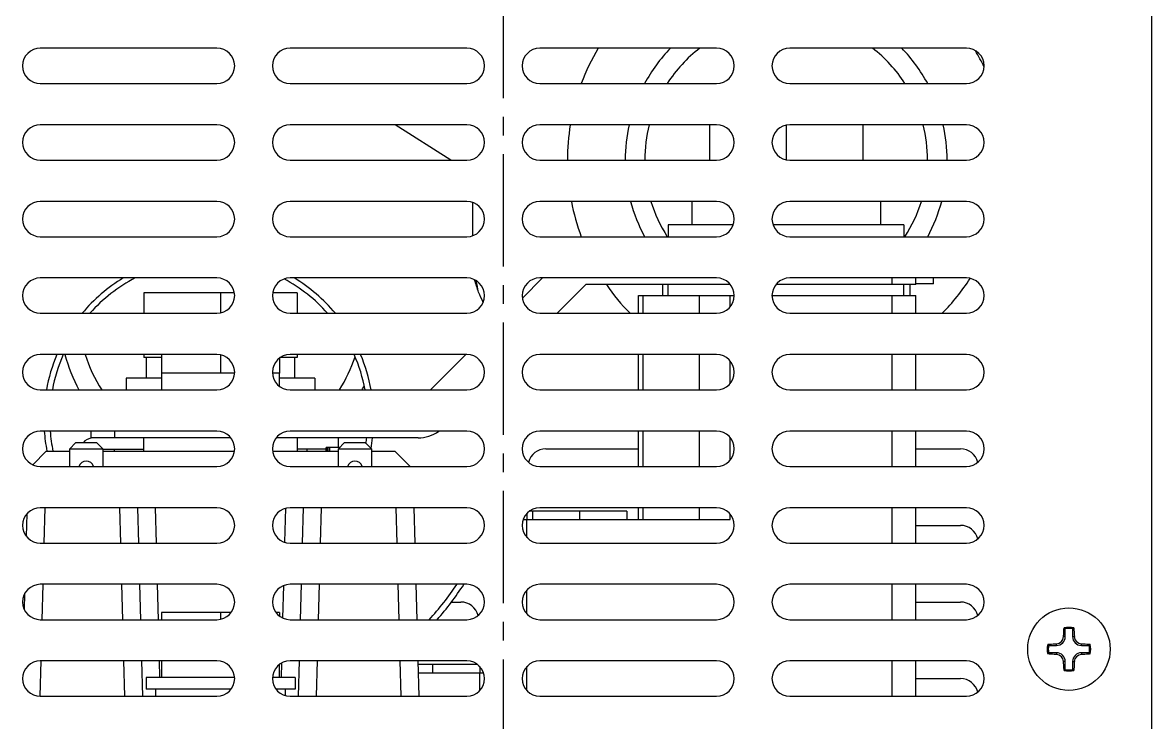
# Model space of a CAD drawing. Extents: x -329 to 5579, y -1951 to 3105.
# Drawn here: x 2736 to 2831.8, y -1746.6 to -1687.2 of the extents above; entities that cross this region are included whole.
import ezdxf

# ---------------------------------------------------------------- set-up
doc = ezdxf.new("R2010")
doc.units = 0
doc.linetypes.add('CENTER', pattern=[17.8, 10.75, -2.35, 2.35, -2.35])
doc.linetypes.add('CENTER2', pattern=[28.575, 19.05, -3.175, 3.175, -3.175])
for name, color, linetype in [('3', 112, 'CENTER'), ('BLOCK-SP2-09DXF_CONTINUOUS', 7, 'CONTINUOUS'), ('BUS_BAR_SP2-DXF_CONTINUOUS', 7, 'CONTINUOUS'), ('BUSHING30_DXF_CONTINUOUS_L', 7, 'CONTINUOUS'), ('CT-TS203W_DXF_CONTINUOUS_L', 7, 'CONTINUOUS'), ('FUSE90-320A_DXF_CONTINUOUS', 7, 'CONTINUOUS'), ('HEX_M5X16_DXF_CONTINUOUS_L', 7, 'CONTINUOUS'), ('HEX_M5X25_DXF_CONTINUOUS_L', 7, 'CONTINUOUS'), ('HEX_M6X12_DXF_CONTINUOUS_L', 7, 'CONTINUOUS'), ('HEX_M8X12_DXF_CONTINUOUS_L', 7, 'CONTINUOUS'), ('PANEL_BK-SPIDXF_CONTINUOUS', 7, 'CONTINUOUS'), ('PANEL_F-SPIIDXF_CONTINUOUS', 7, 'CONTINUOUS'), ('S_WASHER_M6_DXF_CONTINUOUS', 7, 'CONTINUOUS'), ('S_WASHER_M8_DXF_CONTINUOUS', 7, 'CONTINUOUS'), ('SEMIKRON_SKKDXF_CONTINUOUS', 7, 'CONTINUOUS'), ('TH_T3X8_DXF_CONTINUOUS_LIN', 7, 'CONTINUOUS'), ('WASHER_M6_DXF_CONTINUOUS_L', 7, 'CONTINUOUS'), ('WASHER_M8_DXF_CONTINUOUS_L', 7, 'CONTINUOUS')]:
    doc.layers.add(name, color=color, linetype=linetype)

msp = doc.modelspace()

# ---------------------------------------------------------------- linework, layer by layer
at = {"layer": '3', "linetype": 'CENTER2', "ltscale": 0.5}
msp.add_line((2776.846, -1879.381), (2776.846, -1629.667), dxfattribs=at)
at = {"layer": 'BLOCK-SP2-09DXF_CONTINUOUS', "color": 7, "linetype": 'CONTINUOUS'}
for p, q in [((2790.846, -1710.402), (2790.846, -1709.469)), ((2810.846, -1710.402), (2810.846, -1709.469)), ((2788.32, -1710.402), (2796.446, -1710.402)), ((2788.32, -1711.902), (2788.32, -1710.402)), ((2788.722, -1711.902), (2788.722, -1710.402)), ((2793.485, -1711.902), (2793.485, -1710.402)), ((2796.083, -1711.378), (2796.083, -1710.402)), ((2799.646, -1710.402), (2811.846, -1710.402)), ((2809.846, -1711.902), (2809.846, -1710.402)), ((2811.846, -1711.902), (2811.846, -1710.402)), ((2788.32, -1718.402), (2788.32, -1715.402)), ((2788.722, -1718.402), (2788.722, -1715.402)), ((2793.485, -1718.402), (2793.485, -1715.402)), ((2809.846, -1718.402), (2809.846, -1715.402)), ((2811.846, -1718.402), (2811.846, -1715.402)), ((2796.083, -1717.878), (2796.083, -1715.925)), ((2762.846, -1723.302), (2762.846, -1722.469)), ((2788.32, -1724.902), (2788.32, -1721.902)), ((2788.722, -1724.902), (2788.722, -1721.902)), ((2793.485, -1724.902), (2793.485, -1721.902)), ((2796.083, -1724.378), (2796.083, -1722.425)), ((2809.846, -1724.902), (2809.846, -1721.902)), ((2811.846, -1724.902), (2811.846, -1721.902)), ((2759.346, -1723.402), (2761.824, -1723.402)), ((2760.208, -1723.602), (2760.208, -1723.402)), ((2743.846, -1723.602), (2743.846, -1723.469)), ((2788.32, -1729.402), (2788.32, -1728.402)), ((2788.722, -1729.402), (2788.722, -1728.402)), ((2793.485, -1729.402), (2793.485, -1728.402)), ((2796.083, -1729.402), (2796.083, -1728.925)), ((2809.846, -1731.402), (2809.846, -1728.402)), ((2811.846, -1731.402), (2811.846, -1728.402)), ((2778.534, -1729.402), (2796.083, -1729.402)), ((2778.846, -1730.92), (2778.846, -1729.402)), ((2809.846, -1737.902), (2809.846, -1734.902)), ((2811.846, -1737.902), (2811.846, -1734.902)), ((2778.846, -1737.42), (2778.846, -1735.384)), ((2809.846, -1744.402), (2809.846, -1741.402)), ((2811.846, -1744.402), (2811.846, -1741.402)), ((2769.624, -1742.402), (2775.159, -1742.402)), ((2774.846, -1743.92), (2774.846, -1742.402)), ((2778.846, -1743.92), (2778.846, -1741.884))]:
    msp.add_line(p, q, dxfattribs=at)
at = {"layer": 'BUS_BAR_SP2-DXF_CONTINUOUS', "color": 7, "linetype": 'CONTINUOUS'}
for p, q in [((2778.463, -1710.61), (2780.171, -1708.902)), ((2809.846, -1709.469), (2809.846, -1708.902)), ((2811.846, -1709.469), (2811.846, -1708.902)), ((2813.346, -1709.402), (2813.346, -1708.902)), ((2783.846, -1709.469), (2781.414, -1711.902)), ((2796.119, -1709.469), (2783.846, -1709.469)), ((2811.846, -1709.469), (2799.974, -1709.469)), ((2813.346, -1709.402), (2811.846, -1709.402)), ((2770.671, -1718.402), (2773.671, -1715.402)), ((2741.846, -1721.902), (2741.846, -1722.469)), ((2753.719, -1722.469), (2741.846, -1722.469)), ((2743.846, -1721.902), (2743.846, -1722.469)), ((2769.604, -1722.469), (2757.574, -1722.469))]:
    msp.add_line(p, q, dxfattribs=at)
msp.add_arc((2769.604, -1719.469), 3, 270, 305.78188, dxfattribs=at)
at = {"layer": 'BUSHING30_DXF_CONTINUOUS_L', "color": 7, "linetype": 'CONTINUOUS'}
for centre, radius, start, end in [((2800.846, -1698.902), 18.561, 149.20955, 159.49838), ((2800.846, -1698.902), 13.659, 135.92072, 151.57872), ((2800.846, -1698.902), 12, 127.65527, 147.19733), ((2800.846, -1698.902), 12, 32.80267, 52.34473), ((2800.846, -1698.902), 13.659, 28.42128, 44.07928), ((2800.846, -1698.902), 18.561, 25.18392, 30.01717), ((2800.846, -1698.902), 18.561, 170.69724, 180), ((2800.846, -1698.902), 13.659, 167.31129, 180), ((2800.846, -1698.902), 12, 165.52223, 180), ((2800.846, -1698.902), 12, 0, 14.47777), ((2800.846, -1698.902), 13.659, 0, 12.68871), ((2800.846, -1698.902), 18.561, 190.8708, 200.50162), ((2800.846, -1698.902), 13.659, 194.84795, 208.42128), ((2800.846, -1698.902), 12, 196.95889, 212.80267), ((2800.846, -1698.902), 12, 327.19733, 343.04111), ((2800.846, -1698.902), 13.659, 331.57872, 345.15205), ((2800.846, -1698.902), 18.561, 315.53906, 327.2735), ((2800.846, -1698.902), 18.561, 214.71009, 224.46094), ((2752.846, -1711.902), 13.659, 194.84795, 208.42128), ((2752.846, -1711.902), 12, 196.95889, 212.80267), ((2752.846, -1711.902), 12, 327.19733, 342.11267), ((2752.846, -1711.902), 13.659, 331.57872, 333.2879)]:
    msp.add_arc(centre, radius, start, end, dxfattribs=at)
at = {"layer": 'CT-TS203W_DXF_CONTINUOUS_L', "color": 7, "linetype": 'CONTINUOUS'}
for p, q in [((2772.396, -1698.902), (2767.656, -1695.902)), ((2774.246, -1705.314), (2774.246, -1702.489))]:
    msp.add_line(p, q, dxfattribs=at)
for centre, radius, start, end in [((2751.846, -1720.873), 14, 121.19821, 140.13424), ((2751.846, -1720.873), 13.5, 117.51016, 138.34623), ((2751.846, -1720.873), 13.5, 41.65377, 61.70286), ((2751.846, -1720.873), 14, 39.86576, 58.80179), ((2701.711, -1725.579), 74.654, 11.95285, 12.73334), ((2751.846, -1720.873), 25.3, 23.01688, 25.15808), ((2751.846, -1720.873), 14, 156.98787, 169.83164), ((2751.846, -1720.873), 13.5, 156.09054, 169.44862), ((2751.846, -1720.873), 13.5, 10.55138, 23.90946), ((2751.846, -1720.873), 14, 10.16836, 23.01213), ((2751.846, -1720.873), 14, 184.21706, 191.19808), ((2751.846, -1720.873), 13.5, 184.37196, 191.66308), ((2751.846, -1720.873), 13.5, 351.18655, 353.20705), ((2751.846, -1720.873), 14, 349.71583, 353.45077), ((2751.846, -1720.873), 25.3, 317.68096, 326.31651), ((2751.846, -1720.873), 25.8, 318.68536, 327.0529)]:
    msp.add_arc(centre, radius, start, end, dxfattribs=at)
msp.add_open_spline([(2774.746, -1710.118), (2774.635, -1709.765), (2774.517, -1709.415), (2774.412, -1709.06)], degree=3, dxfattribs=at)
at = {"layer": 'FUSE90-320A_DXF_CONTINUOUS', "color": 7, "linetype": 'CONTINUOUS'}
for p, q in [((2796.359, -1704.402), (2790.846, -1704.402)), ((2790.846, -1704.402), (2790.846, -1705.402)), ((2810.846, -1704.402), (2799.734, -1704.402)), ((2810.846, -1704.402), (2810.846, -1705.402)), ((2790.346, -1709.469), (2790.346, -1710.402)), ((2811.346, -1709.469), (2811.346, -1710.402))]:
    msp.add_line(p, q, dxfattribs=at)
at = {"layer": 'HEX_M5X16_DXF_CONTINUOUS_L', "color": 7, "linetype": 'CONTINUOUS'}
for p, q in [((2774.645, -1741.702), (2769.605, -1741.702)), ((2770.846, -1741.702), (2770.846, -1742.402)), ((2774.846, -1741.884), (2774.846, -1742.402))]:
    msp.add_line(p, q, dxfattribs=at)
at = {"layer": 'HEX_M5X25_DXF_CONTINUOUS_L', "color": 7, "linetype": 'CONTINUOUS'}
for p, q in [((2778.846, -1728.884), (2778.846, -1729.402)), ((2779.32, -1728.702), (2779.048, -1728.702)), ((2787.32, -1728.702), (2779.32, -1728.702)), ((2779.32, -1728.702), (2779.32, -1729.402)), ((2783.32, -1728.702), (2783.32, -1729.402)), ((2787.32, -1728.702), (2787.32, -1729.402))]:
    msp.add_line(p, q, dxfattribs=at)
at = {"layer": 'HEX_M6X12_DXF_CONTINUOUS_L', "color": 7, "linetype": 'CONTINUOUS'}
for p, q in [((2747.846, -1715.402), (2747.846, -1716.969)), ((2752.846, -1715.433), (2752.846, -1716.969)), ((2757.846, -1715.703), (2757.846, -1716.969)), ((2754.043, -1716.969), (2747.846, -1716.969)), ((2757.846, -1716.969), (2757.25, -1716.969)), ((2753.745, -1737.302), (2747.846, -1737.302)), ((2747.846, -1737.302), (2747.846, -1737.902)), ((2752.846, -1737.302), (2752.846, -1737.871)), ((2757.846, -1737.302), (2757.548, -1737.302)), ((2757.846, -1737.302), (2757.846, -1737.6))]:
    msp.add_line(p, q, dxfattribs=at)
at = {"layer": 'HEX_M8X12_DXF_CONTINUOUS_L', "color": 7, "linetype": 'CONTINUOUS'}
for p, q in [((2794.346, -1695.902), (2794.346, -1698.902)), ((2800.846, -1695.933), (2800.846, -1698.871)), ((2807.346, -1695.902), (2807.346, -1698.902)), ((2754.023, -1710.152), (2746.346, -1710.152)), ((2746.346, -1710.152), (2746.346, -1711.902)), ((2752.846, -1710.152), (2752.846, -1711.871)), ((2759.346, -1710.152), (2757.27, -1710.152)), ((2759.346, -1710.152), (2759.346, -1711.902)), ((2746.346, -1715.402), (2746.346, -1715.652)), ((2747.846, -1715.652), (2746.346, -1715.652)), ((2759.346, -1715.652), (2757.921, -1715.652)), ((2759.346, -1715.402), (2759.346, -1715.652))]:
    msp.add_line(p, q, dxfattribs=at)
at = {"layer": 'PANEL_BK-SPIDXF_CONTINUOUS', "color": 7, "linetype": 'CONTINUOUS'}
for p, q in [((2780.446, -1723.402), (2788.32, -1723.402)), ((2811.846, -1723.402), (2815.646, -1723.402)), ((2811.846, -1729.902), (2815.646, -1729.902)), ((2772.446, -1736.402), (2773.246, -1736.402)), ((2811.846, -1736.402), (2815.646, -1736.402)), ((2811.846, -1742.902), (2815.646, -1742.902))]:
    msp.add_line(p, q, dxfattribs=at)
for centre, start, end in [((2780.446, -1724.902), 90, 166.56), ((2815.646, -1724.902), 13.44, 90), ((2815.646, -1731.402), 13.44, 90), ((2773.246, -1737.902), 13.44, 90), ((2815.646, -1737.902), 13.44, 90), ((2815.646, -1744.402), 13.44, 90)]:
    msp.add_arc(centre, 1.5, start, end, dxfattribs=at)
at = {"layer": 'PANEL_F-SPIIDXF_CONTINUOUS', "color": 7, "linetype": 'CONTINUOUS'}
for p, q in [((2831.846, -1670.402), (2831.846, -1751.402)), ((2752.546, -1689.402), (2737.546, -1689.402)), ((2773.746, -1689.402), (2758.746, -1689.402)), ((2794.946, -1689.402), (2779.946, -1689.402)), ((2816.146, -1689.402), (2801.146, -1689.402)), ((2737.546, -1692.402), (2752.546, -1692.402)), ((2758.746, -1692.402), (2773.746, -1692.402)), ((2779.946, -1692.402), (2794.946, -1692.402)), ((2801.146, -1692.402), (2816.146, -1692.402)), ((2752.546, -1695.902), (2737.546, -1695.902)), ((2773.746, -1695.902), (2758.746, -1695.902)), ((2794.946, -1695.902), (2779.946, -1695.902)), ((2816.146, -1695.902), (2801.146, -1695.902)), ((2737.546, -1698.902), (2752.546, -1698.902)), ((2758.746, -1698.902), (2773.746, -1698.902)), ((2779.946, -1698.902), (2794.946, -1698.902)), ((2801.146, -1698.902), (2816.146, -1698.902)), ((2752.546, -1702.402), (2737.546, -1702.402)), ((2773.746, -1702.402), (2758.746, -1702.402)), ((2794.946, -1702.402), (2779.946, -1702.402)), ((2816.146, -1702.402), (2801.146, -1702.402)), ((2737.546, -1705.402), (2752.546, -1705.402)), ((2758.746, -1705.402), (2773.746, -1705.402)), ((2779.946, -1705.402), (2794.946, -1705.402)), ((2801.146, -1705.402), (2816.146, -1705.402)), ((2752.546, -1708.902), (2737.546, -1708.902)), ((2773.746, -1708.902), (2758.746, -1708.902)), ((2794.946, -1708.902), (2779.946, -1708.902)), ((2816.146, -1708.902), (2801.146, -1708.902)), ((2737.546, -1711.902), (2752.546, -1711.902)), ((2758.746, -1711.902), (2773.746, -1711.902)), ((2779.946, -1711.902), (2794.946, -1711.902)), ((2801.146, -1711.902), (2816.146, -1711.902)), ((2752.546, -1715.402), (2737.546, -1715.402)), ((2773.746, -1715.402), (2758.746, -1715.402)), ((2794.946, -1715.402), (2779.946, -1715.402)), ((2816.146, -1715.402), (2801.146, -1715.402)), ((2737.546, -1718.402), (2752.546, -1718.402)), ((2758.746, -1718.402), (2773.746, -1718.402)), ((2779.946, -1718.402), (2794.946, -1718.402)), ((2801.146, -1718.402), (2816.146, -1718.402)), ((2752.546, -1721.902), (2737.546, -1721.902)), ((2773.746, -1721.902), (2758.746, -1721.902)), ((2794.946, -1721.902), (2779.946, -1721.902)), ((2816.146, -1721.902), (2801.146, -1721.902)), ((2737.546, -1724.902), (2752.546, -1724.902)), ((2758.746, -1724.902), (2773.746, -1724.902)), ((2779.946, -1724.902), (2794.946, -1724.902)), ((2801.146, -1724.902), (2816.146, -1724.902)), ((2752.546, -1728.402), (2737.546, -1728.402)), ((2773.746, -1728.402), (2758.746, -1728.402)), ((2794.946, -1728.402), (2779.946, -1728.402)), ((2816.146, -1728.402), (2801.146, -1728.402)), ((2737.546, -1731.402), (2752.546, -1731.402)), ((2758.746, -1731.402), (2773.746, -1731.402)), ((2779.946, -1731.402), (2794.946, -1731.402)), ((2801.146, -1731.402), (2816.146, -1731.402)), ((2752.546, -1734.902), (2737.546, -1734.902)), ((2773.746, -1734.902), (2758.746, -1734.902)), ((2794.946, -1734.902), (2779.946, -1734.902)), ((2816.146, -1734.902), (2801.146, -1734.902)), ((2737.546, -1737.902), (2752.546, -1737.902)), ((2758.746, -1737.902), (2773.746, -1737.902)), ((2779.946, -1737.902), (2794.946, -1737.902)), ((2801.146, -1737.902), (2816.146, -1737.902)), ((2752.546, -1741.402), (2737.546, -1741.402)), ((2773.746, -1741.402), (2758.746, -1741.402)), ((2794.946, -1741.402), (2779.946, -1741.402)), ((2816.146, -1741.402), (2801.146, -1741.402)), ((2737.546, -1744.402), (2752.546, -1744.402)), ((2758.746, -1744.402), (2773.746, -1744.402)), ((2779.946, -1744.402), (2794.946, -1744.402)), ((2801.146, -1744.402), (2816.146, -1744.402))]:
    msp.add_line(p, q, dxfattribs=at)
for centre, start, end in [((2737.546, -1690.902), 90, 270), ((2752.546, -1690.902), 270, 90), ((2758.746, -1690.902), 90, 270), ((2773.746, -1690.902), 270, 90), ((2779.946, -1690.902), 90, 270), ((2794.946, -1690.902), 270, 90), ((2801.146, -1690.902), 90, 270), ((2816.146, -1690.902), 270, 90), ((2737.546, -1697.402), 90, 270), ((2752.546, -1697.402), 270, 90), ((2758.746, -1697.402), 90, 270), ((2773.746, -1697.402), 270, 90), ((2779.946, -1697.402), 90, 270), ((2794.946, -1697.402), 270, 90), ((2801.146, -1697.402), 90, 270), ((2816.146, -1697.402), 270, 90), ((2737.546, -1703.902), 90, 270), ((2752.546, -1703.902), 270, 90), ((2758.746, -1703.902), 90, 270), ((2773.746, -1703.902), 270, 90), ((2779.946, -1703.902), 90, 270), ((2794.946, -1703.902), 270, 90), ((2801.146, -1703.902), 90, 270), ((2816.146, -1703.902), 270, 90), ((2737.546, -1710.402), 90, 270), ((2752.546, -1710.402), 270, 90), ((2758.746, -1710.402), 90, 270), ((2773.746, -1710.402), 270, 90), ((2779.946, -1710.402), 90, 270), ((2794.946, -1710.402), 270, 90), ((2801.146, -1710.402), 90, 270), ((2816.146, -1710.402), 270, 90), ((2737.546, -1716.902), 90, 270), ((2752.546, -1716.902), 270, 90), ((2758.746, -1716.902), 90, 270), ((2773.746, -1716.902), 270, 90), ((2779.946, -1716.902), 90, 270), ((2794.946, -1716.902), 270, 90), ((2801.146, -1716.902), 90, 270), ((2816.146, -1716.902), 270, 90), ((2737.546, -1723.402), 90, 270), ((2752.546, -1723.402), 270, 90), ((2758.746, -1723.402), 90, 270), ((2773.746, -1723.402), 270, 90), ((2779.946, -1723.402), 90, 270), ((2794.946, -1723.402), 270, 90), ((2801.146, -1723.402), 90, 270), ((2816.146, -1723.402), 270, 90), ((2737.546, -1729.902), 90, 270), ((2752.546, -1729.902), 270, 90), ((2758.746, -1729.902), 90, 270), ((2773.746, -1729.902), 270, 90), ((2779.946, -1729.902), 90, 270), ((2794.946, -1729.902), 270, 90), ((2801.146, -1729.902), 90, 270), ((2816.146, -1729.902), 270, 90), ((2737.546, -1736.402), 90, 270), ((2752.546, -1736.402), 270, 90), ((2758.746, -1736.402), 90, 270), ((2773.746, -1736.402), 270, 90), ((2779.946, -1736.402), 90, 270), ((2794.946, -1736.402), 270, 90), ((2801.146, -1736.402), 90, 270), ((2816.146, -1736.402), 270, 90), ((2737.546, -1742.902), 90, 270), ((2752.546, -1742.902), 270, 90), ((2758.746, -1742.902), 90, 270), ((2773.746, -1742.902), 270, 90), ((2779.946, -1742.902), 90, 270), ((2794.946, -1742.902), 270, 90), ((2801.146, -1742.902), 90, 270), ((2816.146, -1742.902), 270, 90)]:
    msp.add_arc(centre, 1.5, start, end, dxfattribs=at)
at = {"layer": 'S_WASHER_M6_DXF_CONTINUOUS', "color": 7, "linetype": 'CONTINUOUS'}
for p, q in [((2747.846, -1716.969), (2747.846, -1718.402)), ((2757.826, -1716.969), (2757.826, -1718.084)), ((2747.846, -1741.402), (2747.846, -1742.802)), ((2757.826, -1741.72), (2757.826, -1742.802))]:
    msp.add_line(p, q, dxfattribs=at)
at = {"layer": 'S_WASHER_M8_DXF_CONTINUOUS', "color": 7, "linetype": 'CONTINUOUS'}
for p, q in [((2746.546, -1715.652), (2746.546, -1717.402)), ((2759.13, -1715.652), (2759.13, -1717.402))]:
    msp.add_line(p, q, dxfattribs=at)
at = {"layer": 'SEMIKRON_SKKDXF_CONTINUOUS', "color": 7, "linetype": 'CONTINUOUS'}
for p, q in [((2746.346, -1723.602), (2746.346, -1722.469)), ((2759.346, -1722.469), (2759.346, -1723.602)), ((2740.546, -1722.902), (2740.046, -1723.402)), ((2740.046, -1723.402), (2742.846, -1723.402)), ((2740.046, -1724.902), (2740.046, -1723.402)), ((2742.346, -1722.902), (2740.546, -1722.902)), ((2742.846, -1723.402), (2742.346, -1722.902)), ((2742.846, -1723.402), (2742.846, -1724.902)), ((2762.962, -1723.302), (2761.824, -1723.302)), ((2761.824, -1723.602), (2761.824, -1723.302)), ((2761.861, -1723.602), (2761.861, -1723.302)), ((2761.954, -1723.302), (2761.954, -1723.602)), ((2762.108, -1723.602), (2762.108, -1723.302)), ((2763.346, -1722.902), (2762.846, -1723.402)), ((2762.846, -1723.402), (2765.646, -1723.402)), ((2762.846, -1724.902), (2762.846, -1723.402)), ((2765.146, -1722.902), (2763.346, -1722.902)), ((2765.646, -1723.402), (2765.146, -1722.902)), ((2765.646, -1723.402), (2765.646, -1724.902)), ((2738.061, -1723.602), (2736.906, -1724.757)), ((2738.061, -1723.602), (2740.046, -1723.602)), ((2746.346, -1723.469), (2742.846, -1723.469)), ((2742.846, -1723.602), (2754.031, -1723.602)), ((2757.262, -1723.602), (2762.846, -1723.602)), ((2765.646, -1723.602), (2767.631, -1723.602)), ((2768.931, -1724.902), (2767.631, -1723.602)), ((2736.372, -1730.832), (2736.422, -1728.91)), ((2737.935, -1728.402), (2737.856, -1731.41)), ((2744.38, -1731.402), (2744.302, -1728.402)), ((2745.801, -1728.402), (2745.88, -1731.402)), ((2747.301, -1728.402), (2747.379, -1731.402)), ((2758.315, -1731.337), (2758.391, -1728.446)), ((2759.813, -1731.402), (2759.891, -1728.402)), ((2761.391, -1728.402), (2761.312, -1731.402)), ((2767.836, -1731.402), (2767.758, -1728.402)), ((2769.257, -1728.402), (2769.336, -1731.402)), ((2737.765, -1734.907), (2737.686, -1737.905)), ((2744.55, -1737.902), (2744.472, -1734.902)), ((2745.971, -1734.902), (2746.05, -1737.902)), ((2747.471, -1734.902), (2747.549, -1737.902)), ((2759.643, -1737.902), (2759.721, -1734.902)), ((2761.221, -1734.902), (2761.142, -1737.902)), ((2768.006, -1737.902), (2767.928, -1734.902)), ((2769.427, -1734.902), (2769.506, -1737.902)), ((2736.208, -1737.075), (2736.245, -1735.656)), ((2758.146, -1737.776), (2758.219, -1735)), ((2737.594, -1741.403), (2737.516, -1744.401)), ((2744.721, -1744.402), (2744.642, -1741.402)), ((2746.141, -1741.402), (2746.22, -1744.402)), ((2747.641, -1741.402), (2747.678, -1742.802)), ((2758.015, -1742.802), (2758.047, -1741.577)), ((2759.472, -1744.402), (2759.551, -1741.402)), ((2761.05, -1741.402), (2760.972, -1744.402)), ((2768.177, -1744.402), (2768.098, -1741.402)), ((2769.597, -1741.402), (2769.676, -1744.402)), ((2747.346, -1744.402), (2747.346, -1743.802)), ((2758.346, -1744.345), (2758.346, -1743.802))]:
    msp.add_line(p, q, dxfattribs=at)
for centre, radius, start, end in [((2742.096, -1723.669), 1.2, 95.9078, 140.19072), ((2741.446, -1725.102), 0.65, 17.94473, 162.05121), ((2764.246, -1725.102), 0.65, 17.94473, 162.05121)]:
    msp.add_arc(centre, radius, start, end, dxfattribs=at)
at = {"layer": 'TH_T3X8_DXF_CONTINUOUS_LIN', "color": 7, "linetype": 'CONTINUOUS'}
for p, q in [((2824.536, -1739.341), (2824.536, -1738.68)), ((2825.157, -1738.68), (2825.157, -1739.341)), ((2824.536, -1739.341), (2824.389, -1739.341)), ((2825.157, -1739.341), (2825.304, -1739.341)), ((2823.124, -1740.091), (2823.786, -1740.091)), ((2823.786, -1740.091), (2823.786, -1739.944)), ((2825.907, -1740.091), (2825.907, -1739.944)), ((2825.907, -1740.091), (2826.568, -1740.091)), ((2823.786, -1740.712), (2823.124, -1740.712)), ((2823.786, -1740.712), (2823.786, -1740.859)), ((2824.536, -1741.462), (2824.389, -1741.462)), ((2824.536, -1742.124), (2824.536, -1741.462)), ((2825.157, -1741.462), (2825.157, -1742.124)), ((2825.157, -1741.462), (2825.304, -1741.462)), ((2825.907, -1740.712), (2825.907, -1740.859)), ((2826.568, -1740.712), (2825.907, -1740.712))]:
    msp.add_line(p, q, dxfattribs=at)
msp.add_circle((2824.846, -1740.402), 3.5, dxfattribs=at)
for centre, radius, start, end in [((2824.846, -1740.402), 1.848, 77.22597, 102.77403), ((2820.914, -1743.013), 5.648, 50.1171, 51.39993), ((2824.846, -1740.402), 1.75, 79.77465, 100.22535), ((2828.778, -1743.013), 5.648, 128.60007, 129.8829), ((2823.786, -1739.341), 0.75, 270, 0), ((2823.756, -1739.312), 0.633, 272.65193, 357.34807), ((2825.907, -1739.341), 0.75, 180, 270), ((2825.936, -1739.312), 0.633, 182.65192, 267.34808), ((2824.846, -1740.402), 1.848, 167.22597, 192.77403), ((2827.458, -1736.47), 5.648, 218.60007, 219.8829), ((2824.846, -1740.402), 1.75, 169.77465, 190.22535), ((2822.235, -1736.47), 5.648, 320.1171, 321.39993), ((2824.846, -1740.402), 1.75, 349.77465, 10.22535), ((2824.846, -1740.402), 1.848, 347.22597, 12.77403), ((2827.458, -1744.334), 5.648, 140.1171, 141.39993), ((2823.786, -1741.462), 0.75, 0, 90), ((2823.756, -1741.492), 0.633, 2.65192, 87.34808), ((2825.907, -1741.462), 0.75, 90, 180), ((2825.936, -1741.492), 0.633, 92.65193, 177.34807), ((2822.235, -1744.334), 5.648, 38.60007, 39.8829), ((2820.914, -1737.79), 5.648, 308.60007, 309.8829), ((2824.846, -1740.402), 1.848, 257.22597, 282.77403), ((2824.846, -1740.402), 1.75, 259.77465, 280.22535), ((2828.778, -1737.79), 5.648, 230.1171, 231.39993)]:
    msp.add_arc(centre, radius, start, end, dxfattribs=at)
for points, knots in [([(2824.389, -1739.341), (2824.392, -1739.278), (2824.405, -1739.03), (2824.422, -1738.783), (2824.438, -1738.6)], [0, 0, 0, 0, 0.256442, 1, 1, 1, 1]), ([(2825.255, -1738.6), (2825.26, -1738.66), (2825.28, -1738.906), (2825.295, -1739.154), (2825.304, -1739.341)], [0, 0, 0, 0, 0.242992, 1, 1, 1, 1]), ([(2823.044, -1739.993), (2823.104, -1739.988), (2823.351, -1739.968), (2823.598, -1739.953), (2823.786, -1739.944)], [0, 0, 0, 0, 0.242992, 1, 1, 1, 1]), ([(2825.907, -1739.944), (2825.97, -1739.947), (2826.218, -1739.96), (2826.465, -1739.977), (2826.648, -1739.993)], [0, 0, 0, 0, 0.256444, 1, 1, 1, 1]), ([(2823.786, -1740.859), (2823.722, -1740.856), (2823.475, -1740.843), (2823.228, -1740.826), (2823.044, -1740.81)], [0, 0, 0, 0, 0.256444, 1, 1, 1, 1]), ([(2824.438, -1742.204), (2824.432, -1742.144), (2824.413, -1741.897), (2824.398, -1741.65), (2824.389, -1741.462)], [0, 0, 0, 0, 0.242992, 1, 1, 1, 1]), ([(2825.304, -1741.462), (2825.301, -1741.526), (2825.288, -1741.773), (2825.271, -1742.02), (2825.255, -1742.204)], [0, 0, 0, 0, 0.256442, 1, 1, 1, 1]), ([(2826.648, -1740.81), (2826.588, -1740.816), (2826.342, -1740.835), (2826.094, -1740.85), (2825.907, -1740.859)], [0, 0, 0, 0, 0.242992, 1, 1, 1, 1])]:
    msp.add_open_spline(points, degree=3, knots=knots, dxfattribs=at)
at = {"layer": 'WASHER_M6_DXF_CONTINUOUS_L', "color": 7, "linetype": 'CONTINUOUS'}
for p, q in [((2754.041, -1742.802), (2746.521, -1742.802)), ((2746.521, -1742.802), (2746.521, -1743.802)), ((2759.171, -1742.802), (2757.252, -1742.802)), ((2759.171, -1742.802), (2759.171, -1743.802)), ((2753.745, -1743.802), (2746.521, -1743.802)), ((2759.171, -1743.802), (2757.548, -1743.802))]:
    msp.add_line(p, q, dxfattribs=at)
at = {"layer": 'WASHER_M8_DXF_CONTINUOUS_L', "color": 7, "linetype": 'CONTINUOUS'}
for p, q in [((2792.846, -1702.402), (2792.846, -1704.402)), ((2808.846, -1702.402), (2808.846, -1704.402)), ((2747.846, -1717.402), (2744.846, -1717.402)), ((2744.846, -1717.402), (2744.846, -1718.402)), ((2760.846, -1717.402), (2757.826, -1717.402)), ((2760.846, -1717.402), (2760.846, -1718.402))]:
    msp.add_line(p, q, dxfattribs=at)

doc.saveas('drawing.dxf')
